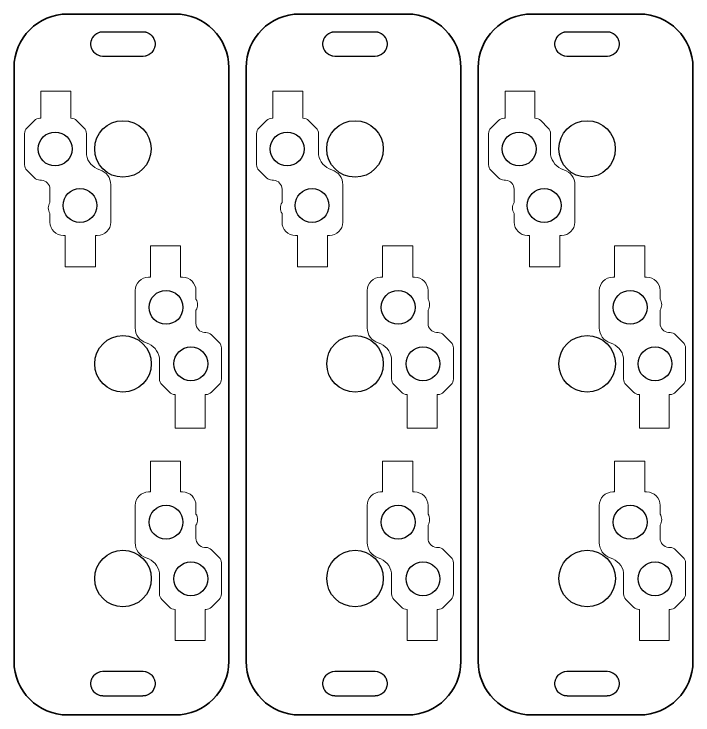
# Model space of a CAD drawing. Header units: millimetres. Extents: x 38 to 158, y -209 to -120.
# Drawn here: x 97.7 to 157.8, y -182 to -120.1 of the extents above; entities that cross this region are included whole.
import ezdxf

# ---------------------------------------------------------------- set-up
doc = ezdxf.new("R2010")
doc.units = ezdxf.units.MM
doc.header["$MEASUREMENT"] = 0
doc.layers.add('Layer 1', color=7, linetype='Continuous', lineweight=0)

# ---------------------------------------------------------------- blocks, each defined once
blk = doc.blocks.new('Block_0')
at = {"layer": 'Layer 1', "color": 18, "lineweight": 25, "true_color": 0x000000}
for points in [[(105.611, -121.626), (109.111, -121.626), (109.133, -121.63), (109.155, -121.629), (109.351, -121.654), (109.393, -121.669), (109.436, -121.677), (109.618, -121.753), (109.655, -121.777), (109.694, -121.797), (109.851, -121.917), (109.88, -121.95), (109.913, -121.979), (110.033, -122.136), (110.053, -122.175), (110.077, -122.212), (110.153, -122.394), (110.162, -122.438), (110.176, -122.479), (110.201, -122.675), (110.199, -122.719), (110.201, -122.763), (110.176, -122.959), (110.162, -123.001), (110.153, -123.044), (110.077, -123.226), (110.053, -123.263), (110.033, -123.302), (109.913, -123.459), (109.88, -123.488), (109.851, -123.521), (109.694, -123.641), (109.655, -123.661), (109.618, -123.685), (109.436, -123.761), (109.393, -123.769), (109.351, -123.783), (109.155, -123.809), (109.133, -123.808), (109.111, -123.812), (105.611, -123.812), (105.589, -123.808), (105.567, -123.809), (105.372, -123.783), (105.33, -123.769), (105.287, -123.761), (105.104, -123.685), (105.068, -123.661), (105.028, -123.641), (104.871, -123.521), (104.842, -123.488), (104.809, -123.459), (104.689, -123.302), (104.67, -123.263), (104.645, -123.226), (104.57, -123.044), (104.561, -123.001), (104.547, -122.959), (104.521, -122.763), (104.524, -122.719), (104.521, -122.675), (104.547, -122.479), (104.561, -122.438), (104.57, -122.394), (104.645, -122.212), (104.67, -122.175), (104.689, -122.136), (104.809, -121.979), (104.842, -121.95), (104.871, -121.917), (105.028, -121.797), (105.068, -121.777), (105.104, -121.753), (105.287, -121.677), (105.33, -121.669), (105.372, -121.654), (105.567, -121.629), (105.589, -121.63)], [(109.111, -180.365), (105.611, -180.365), (105.589, -180.361), (105.567, -180.363), (105.372, -180.337), (105.33, -180.323), (105.287, -180.314), (105.104, -180.238), (105.068, -180.214), (105.028, -180.195), (104.871, -180.074), (104.842, -180.041), (104.809, -180.012), (104.689, -179.855), (104.67, -179.816), (104.645, -179.779), (104.57, -179.597), (104.561, -179.554), (104.547, -179.512), (104.521, -179.316), (104.524, -179.272), (104.521, -179.228), (104.547, -179.033), (104.561, -178.991), (104.57, -178.948), (104.645, -178.765), (104.67, -178.729), (104.689, -178.689), (104.809, -178.532), (104.842, -178.503), (104.871, -178.47), (105.028, -178.35), (105.068, -178.331), (105.104, -178.306), (105.287, -178.231), (105.33, -178.222), (105.372, -178.208), (105.567, -178.182), (105.589, -178.184), (105.611, -178.179), (109.111, -178.179), (109.133, -178.184), (109.155, -178.182), (109.351, -178.208), (109.393, -178.222), (109.436, -178.231), (109.618, -178.306), (109.655, -178.331), (109.694, -178.35), (109.851, -178.47), (109.88, -178.503), (109.913, -178.532), (110.033, -178.689), (110.053, -178.729), (110.077, -178.765), (110.153, -178.948), (110.162, -178.991), (110.176, -179.033), (110.201, -179.228), (110.199, -179.272), (110.201, -179.316), (110.176, -179.512), (110.162, -179.554), (110.153, -179.597), (110.077, -179.779), (110.053, -179.816), (110.033, -179.855), (109.913, -180.012), (109.88, -180.041), (109.851, -180.074), (109.694, -180.195), (109.655, -180.214), (109.618, -180.238), (109.436, -180.314), (109.393, -180.323), (109.351, -180.337), (109.155, -180.363), (109.133, -180.361)]]:
    blk.add_lwpolyline(points, close=True, dxfattribs=at)
for centre in [(107.365, -150.986), (107.365, -169.983)]:
    blk.add_circle(centre, 2.5, dxfattribs=at)
at = {"layer": 'Layer 1', "color": 18, "lineweight": 35, "true_color": 0x000000}
blk.add_open_spline([(116.728, -124.814), (116.728, -122.193), (114.6, -120.064), (111.978, -120.064), (111.978, -120.064), (102.478, -120.064), (102.478, -120.064), (99.857, -120.064), (97.728, -122.193), (97.728, -124.814), (97.728, -124.814), (97.728, -177.292), (97.728, -177.292), (97.728, -179.913), (99.857, -182.042), (102.478, -182.042), (102.478, -182.042), (111.978, -182.042), (111.978, -182.042), (114.6, -182.042), (116.728, -179.913), (116.728, -177.292), (116.728, -177.292), (116.728, -124.814), (116.728, -124.814)], degree=3, knots=[0, 0, 0, 0, 1, 1, 1, 2, 2, 2, 3, 3, 3, 4, 4, 4, 5, 5, 5, 6, 6, 6, 7, 7, 7, 8, 8, 8, 8], dxfattribs=at)
at = {"layer": 'Layer 1', "color": 240, "lineweight": 9, "true_color": 0xed1e2c}
for points in [[(102.265, -142.406), (102.265, -142.406), (102.265, -139.652), (102.265, -139.652), (102.265, -139.652), (102.097, -139.652), (102.097, -139.652), (101.442, -139.652), (100.909, -139.119), (100.909, -138.464), (100.909, -138.464), (100.909, -137.705), (100.909, -137.705), (100.714, -137.408), (100.714, -137.019), (100.909, -136.722), (100.909, -136.722), (100.909, -135.563), (100.909, -135.563), (100.909, -135.137), (100.588, -134.787), (100.163, -134.75), (100.163, -134.75), (100.022, -134.751), (100.022, -134.751), (99.839, -134.751), (99.662, -134.678), (99.534, -134.55), (99.534, -134.55), (98.86, -133.876), (98.86, -133.876), (98.73, -133.745), (98.659, -133.573), (98.659, -133.389), (98.659, -133.389), (98.659, -130.637), (98.659, -130.637), (98.659, -130.457), (98.732, -130.28), (98.86, -130.152), (98.86, -130.152), (99.534, -129.477), (99.534, -129.477), (99.662, -129.349), (99.839, -129.276), (100.021, -129.276), (100.021, -129.276), (100.106, -129.276), (100.106, -129.276), (100.106, -129.276), (100.106, -126.892), (100.106, -126.892), (100.106, -126.892), (102.741, -126.892), (102.741, -126.892), (102.741, -126.892), (102.741, -129.276), (102.741, -129.276), (102.741, -129.276), (102.772, -129.276), (102.772, -129.276), (102.954, -129.276), (103.131, -129.349), (103.259, -129.478), (103.259, -129.478), (103.933, -130.152), (103.933, -130.152), (104.063, -130.28), (104.134, -130.453), (104.134, -130.637), (104.134, -130.637), (104.134, -132.513), (104.134, -132.513), (104.231, -133.121), (104.683, -133.639), (105.313, -133.838), (105.894, -134.022), (106.284, -134.555), (106.284, -135.164), (106.284, -135.164), (106.284, -138.464), (106.284, -138.464), (106.284, -139.119), (105.751, -139.652), (105.096, -139.652), (105.096, -139.652), (104.94, -139.652), (104.94, -139.652), (104.94, -139.652), (104.94, -142.406), (104.94, -142.406), (104.94, -142.406), (102.265, -142.406), (102.265, -142.406)], [(111.986, -156.69), (111.986, -156.69), (111.986, -153.706), (111.986, -153.706), (111.986, -153.706), (111.954, -153.706), (111.954, -153.706), (111.774, -153.706), (111.597, -153.633), (111.469, -153.505), (111.469, -153.505), (110.794, -152.83), (110.794, -152.83), (110.664, -152.701), (110.592, -152.528), (110.592, -152.344), (110.592, -152.344), (110.592, -150.468), (110.592, -150.468), (110.495, -149.86), (110.043, -149.342), (109.414, -149.143), (108.832, -148.96), (108.442, -148.427), (108.442, -147.818), (108.442, -147.818), (108.442, -144.518), (108.442, -144.518), (108.442, -143.863), (108.975, -143.33), (109.63, -143.33), (109.63, -143.33), (109.786, -143.33), (109.786, -143.33), (109.786, -143.33), (109.786, -140.575), (109.786, -140.575), (109.786, -140.575), (112.462, -140.575), (112.462, -140.575), (112.462, -140.575), (112.462, -143.33), (112.462, -143.33), (112.462, -143.33), (112.63, -143.33), (112.63, -143.33), (113.285, -143.33), (113.818, -143.863), (113.818, -144.518), (113.818, -144.518), (113.818, -145.277), (113.818, -145.277), (114.012, -145.574), (114.012, -145.962), (113.818, -146.259), (113.818, -146.259), (113.818, -147.418), (113.818, -147.418), (113.818, -147.837), (114.145, -148.195), (114.564, -148.231), (114.564, -148.231), (114.705, -148.23), (114.705, -148.23), (114.887, -148.23), (115.065, -148.303), (115.192, -148.432), (115.192, -148.432), (115.866, -149.105), (115.866, -149.105), (115.996, -149.236), (116.068, -149.409), (116.068, -149.592), (116.068, -149.592), (116.068, -152.344), (116.068, -152.344), (116.068, -152.528), (115.996, -152.701), (115.866, -152.83), (115.866, -152.83), (115.192, -153.504), (115.192, -153.504), (115.064, -153.632), (114.886, -153.706), (114.706, -153.706), (114.706, -153.706), (114.62, -153.706), (114.62, -153.706), (114.62, -153.706), (114.62, -156.69), (114.62, -156.69), (114.62, -156.69), (111.986, -156.69), (111.986, -156.69)], [(111.986, -175.465), (111.986, -175.465), (111.986, -172.703), (111.986, -172.703), (111.986, -172.703), (111.954, -172.703), (111.954, -172.703), (111.774, -172.703), (111.597, -172.63), (111.469, -172.502), (111.469, -172.502), (110.794, -171.827), (110.794, -171.827), (110.664, -171.698), (110.592, -171.525), (110.592, -171.341), (110.592, -171.341), (110.592, -169.465), (110.592, -169.465), (110.495, -168.857), (110.043, -168.339), (109.413, -168.14), (108.832, -167.956), (108.442, -167.423), (108.442, -166.814), (108.442, -166.814), (108.442, -163.515), (108.442, -163.515), (108.442, -162.859), (108.975, -162.326), (109.63, -162.326), (109.63, -162.326), (109.786, -162.326), (109.786, -162.326), (109.786, -162.326), (109.786, -159.6), (109.786, -159.6), (109.786, -159.6), (112.462, -159.6), (112.462, -159.6), (112.462, -159.6), (112.462, -162.326), (112.462, -162.326), (112.462, -162.326), (112.63, -162.326), (112.63, -162.326), (113.285, -162.326), (113.818, -162.859), (113.818, -163.515), (113.818, -163.515), (113.818, -164.273), (113.818, -164.273), (114.012, -164.571), (114.012, -164.959), (113.818, -165.256), (113.818, -165.256), (113.818, -166.415), (113.818, -166.415), (113.818, -166.842), (114.139, -167.191), (114.564, -167.228), (114.564, -167.228), (114.705, -167.227), (114.705, -167.227), (114.887, -167.227), (115.065, -167.3), (115.192, -167.429), (115.192, -167.429), (115.866, -168.103), (115.866, -168.103), (115.994, -168.23), (116.068, -168.407), (116.068, -168.589), (116.068, -168.589), (116.068, -171.341), (116.068, -171.341), (116.068, -171.525), (115.996, -171.697), (115.866, -171.827), (115.866, -171.827), (115.192, -172.501), (115.192, -172.501), (115.064, -172.629), (114.886, -172.703), (114.706, -172.703), (114.706, -172.703), (114.62, -172.703), (114.62, -172.703), (114.62, -172.703), (114.62, -175.465), (114.62, -175.465), (114.62, -175.465), (111.986, -175.465), (111.986, -175.465)]]:
    blk.add_open_spline(points, degree=3, knots=[0, 0, 0, 0, 1, 1, 1, 2, 2, 2, 3, 3, 3, 4, 4, 4, 5, 5, 5, 6, 6, 6, 7, 7, 7, 8, 8, 8, 9, 9, 9, 10, 10, 10, 11, 11, 11, 12, 12, 12, 13, 13, 13, 14, 14, 14, 15, 15, 15, 16, 16, 16, 17, 17, 17, 18, 18, 18, 19, 19, 19, 20, 20, 20, 21, 21, 21, 22, 22, 22, 23, 23, 23, 24, 24, 24, 25, 25, 25, 26, 26, 26, 27, 27, 27, 28, 28, 28, 29, 29, 29, 30, 30, 30, 31, 31, 31, 31], dxfattribs=at)
at = {"layer": 'Layer 1', "color": 18, "lineweight": 25, "true_color": 0x000000}
for points in [[(107.361, -134.495), (108.741, -134.495), (109.861, -133.375), (109.861, -131.996), (109.861, -130.616), (108.741, -129.496), (107.361, -129.496), (105.981, -129.496), (104.861, -130.616), (104.861, -131.996), (104.861, -133.375), (105.981, -134.495), (107.361, -134.495)], [(101.361, -133.496), (102.189, -133.496), (102.861, -132.824), (102.861, -131.996), (102.861, -131.168), (102.189, -130.496), (101.361, -130.496), (100.533, -130.496), (99.861, -131.168), (99.861, -131.996), (99.861, -132.824), (100.533, -133.496), (101.361, -133.496)], [(103.561, -138.496), (104.389, -138.496), (105.061, -137.824), (105.061, -136.996), (105.061, -136.168), (104.389, -135.496), (103.561, -135.496), (102.733, -135.496), (102.061, -136.168), (102.061, -136.996), (102.061, -137.824), (102.733, -138.496), (103.561, -138.496)], [(111.171, -147.5), (111.999, -147.5), (112.671, -146.828), (112.671, -146), (112.671, -145.172), (111.999, -144.5), (111.171, -144.5), (110.344, -144.5), (109.671, -145.172), (109.671, -146), (109.671, -146.828), (110.344, -147.5), (111.171, -147.5)], [(113.371, -152.5), (114.199, -152.5), (114.871, -151.827), (114.871, -151), (114.871, -150.172), (114.199, -149.5), (113.371, -149.5), (112.544, -149.5), (111.871, -150.172), (111.871, -151), (111.871, -151.827), (112.544, -152.5), (113.371, -152.5)], [(111.171, -166.5), (111.999, -166.5), (112.671, -165.827), (112.671, -165), (112.671, -164.172), (111.999, -163.5), (111.171, -163.5), (110.344, -163.5), (109.671, -164.172), (109.671, -165), (109.671, -165.827), (110.344, -166.5), (111.171, -166.5)], [(113.371, -171.5), (114.199, -171.5), (114.871, -170.827), (114.871, -170), (114.871, -169.172), (114.199, -168.5), (113.371, -168.5), (112.544, -168.5), (111.871, -169.172), (111.871, -170), (111.871, -170.827), (112.544, -171.5), (113.371, -171.5)]]:
    blk.add_open_spline(points, degree=3, knots=[0, 0, 0, 0, 1, 1, 1, 2, 2, 2, 3, 3, 3, 4, 4, 4, 4], dxfattribs=at)
blk = doc.blocks.new('Block_1')
at = {"layer": 'Layer 1', "color": 18, "lineweight": 25, "true_color": 0x000000}
for points in [[(126.132, -121.626), (129.632, -121.626), (129.654, -121.63), (129.676, -121.629), (129.872, -121.654), (129.913, -121.669), (129.957, -121.677), (130.139, -121.753), (130.176, -121.777), (130.215, -121.797), (130.372, -121.917), (130.401, -121.95), (130.434, -121.979), (130.554, -122.136), (130.574, -122.175), (130.598, -122.212), (130.674, -122.394), (130.682, -122.438), (130.696, -122.479), (130.722, -122.675), (130.719, -122.719), (130.722, -122.763), (130.696, -122.959), (130.682, -123.001), (130.674, -123.044), (130.598, -123.226), (130.574, -123.263), (130.554, -123.302), (130.434, -123.459), (130.401, -123.488), (130.372, -123.521), (130.215, -123.641), (130.176, -123.661), (130.139, -123.685), (129.957, -123.761), (129.913, -123.769), (129.872, -123.783), (129.676, -123.809), (129.654, -123.808), (129.632, -123.812), (126.132, -123.812), (126.11, -123.808), (126.088, -123.809), (125.892, -123.783), (125.851, -123.769), (125.807, -123.761), (125.625, -123.685), (125.588, -123.661), (125.549, -123.641), (125.392, -123.521), (125.363, -123.488), (125.33, -123.459), (125.21, -123.302), (125.19, -123.263), (125.166, -123.226), (125.09, -123.044), (125.082, -123.001), (125.067, -122.959), (125.042, -122.763), (125.045, -122.719), (125.042, -122.675), (125.067, -122.479), (125.082, -122.438), (125.09, -122.394), (125.166, -122.212), (125.19, -122.175), (125.21, -122.136), (125.33, -121.979), (125.363, -121.95), (125.392, -121.917), (125.549, -121.797), (125.588, -121.777), (125.625, -121.753), (125.807, -121.677), (125.851, -121.669), (125.892, -121.654), (126.088, -121.629), (126.11, -121.63)], [(129.632, -180.365), (126.132, -180.365), (126.11, -180.361), (126.088, -180.363), (125.892, -180.337), (125.851, -180.323), (125.807, -180.314), (125.625, -180.238), (125.588, -180.214), (125.549, -180.195), (125.392, -180.074), (125.363, -180.041), (125.33, -180.012), (125.21, -179.855), (125.19, -179.816), (125.166, -179.779), (125.09, -179.597), (125.082, -179.554), (125.067, -179.512), (125.042, -179.316), (125.045, -179.272), (125.042, -179.228), (125.067, -179.033), (125.082, -178.991), (125.09, -178.948), (125.166, -178.765), (125.19, -178.729), (125.21, -178.689), (125.33, -178.532), (125.363, -178.503), (125.392, -178.47), (125.549, -178.35), (125.588, -178.331), (125.625, -178.306), (125.807, -178.231), (125.851, -178.222), (125.892, -178.208), (126.088, -178.182), (126.11, -178.184), (126.132, -178.179), (129.632, -178.179), (129.654, -178.184), (129.676, -178.182), (129.872, -178.208), (129.913, -178.222), (129.957, -178.231), (130.139, -178.306), (130.176, -178.331), (130.215, -178.35), (130.372, -178.47), (130.401, -178.503), (130.434, -178.532), (130.554, -178.689), (130.574, -178.729), (130.598, -178.765), (130.674, -178.948), (130.682, -178.991), (130.696, -179.033), (130.722, -179.228), (130.719, -179.272), (130.722, -179.316), (130.696, -179.512), (130.682, -179.554), (130.674, -179.597), (130.598, -179.779), (130.574, -179.816), (130.554, -179.855), (130.434, -180.012), (130.401, -180.041), (130.372, -180.074), (130.215, -180.195), (130.176, -180.214), (130.139, -180.238), (129.957, -180.314), (129.913, -180.323), (129.872, -180.337), (129.676, -180.363), (129.654, -180.361)]]:
    blk.add_lwpolyline(points, close=True, dxfattribs=at)
for centre in [(127.886, -150.986), (127.886, -169.983)]:
    blk.add_circle(centre, 2.5, dxfattribs=at)
at = {"layer": 'Layer 1', "color": 18, "lineweight": 35, "true_color": 0x000000}
blk.add_open_spline([(137.249, -124.814), (137.249, -122.193), (135.121, -120.064), (132.499, -120.064), (132.499, -120.064), (122.999, -120.064), (122.999, -120.064), (120.377, -120.064), (118.249, -122.193), (118.249, -124.814), (118.249, -124.814), (118.249, -177.292), (118.249, -177.292), (118.249, -179.913), (120.377, -182.042), (122.999, -182.042), (122.999, -182.042), (132.499, -182.042), (132.499, -182.042), (135.121, -182.042), (137.249, -179.913), (137.249, -177.292), (137.249, -177.292), (137.249, -124.814), (137.249, -124.814)], degree=3, knots=[0, 0, 0, 0, 1, 1, 1, 2, 2, 2, 3, 3, 3, 4, 4, 4, 5, 5, 5, 6, 6, 6, 7, 7, 7, 8, 8, 8, 8], dxfattribs=at)
at = {"layer": 'Layer 1', "color": 240, "lineweight": 9, "true_color": 0xed1e2c}
for points in [[(122.785, -142.406), (122.785, -142.406), (122.785, -139.652), (122.785, -139.652), (122.785, -139.652), (122.617, -139.652), (122.617, -139.652), (121.962, -139.652), (121.429, -139.119), (121.429, -138.464), (121.429, -138.464), (121.429, -137.705), (121.429, -137.705), (121.235, -137.408), (121.235, -137.019), (121.429, -136.722), (121.429, -136.722), (121.429, -135.563), (121.429, -135.563), (121.429, -135.137), (121.109, -134.787), (120.684, -134.75), (120.684, -134.75), (120.542, -134.751), (120.542, -134.751), (120.36, -134.751), (120.183, -134.678), (120.055, -134.55), (120.055, -134.55), (119.381, -133.876), (119.381, -133.876), (119.251, -133.745), (119.179, -133.573), (119.179, -133.389), (119.179, -133.389), (119.179, -130.637), (119.179, -130.637), (119.179, -130.457), (119.253, -130.28), (119.38, -130.152), (119.38, -130.152), (120.055, -129.477), (120.055, -129.477), (120.183, -129.349), (120.36, -129.276), (120.542, -129.276), (120.542, -129.276), (120.627, -129.276), (120.627, -129.276), (120.627, -129.276), (120.627, -126.892), (120.627, -126.892), (120.627, -126.892), (123.261, -126.892), (123.261, -126.892), (123.261, -126.892), (123.261, -129.276), (123.261, -129.276), (123.261, -129.276), (123.293, -129.276), (123.293, -129.276), (123.475, -129.276), (123.652, -129.349), (123.78, -129.478), (123.78, -129.478), (124.454, -130.152), (124.454, -130.152), (124.583, -130.28), (124.655, -130.453), (124.655, -130.637), (124.655, -130.637), (124.655, -132.513), (124.655, -132.513), (124.751, -133.121), (125.204, -133.639), (125.834, -133.838), (126.415, -134.022), (126.805, -134.555), (126.805, -135.164), (126.805, -135.164), (126.805, -138.464), (126.805, -138.464), (126.805, -139.119), (126.272, -139.652), (125.617, -139.652), (125.617, -139.652), (125.461, -139.652), (125.461, -139.652), (125.461, -139.652), (125.461, -142.406), (125.461, -142.406), (125.461, -142.406), (122.785, -142.406), (122.785, -142.406)], [(132.506, -156.69), (132.506, -156.69), (132.506, -153.706), (132.506, -153.706), (132.506, -153.706), (132.475, -153.706), (132.475, -153.706), (132.295, -153.706), (132.118, -153.633), (131.989, -153.505), (131.989, -153.505), (131.314, -152.83), (131.314, -152.83), (131.185, -152.701), (131.113, -152.528), (131.113, -152.344), (131.113, -152.344), (131.113, -150.468), (131.113, -150.468), (131.016, -149.86), (130.563, -149.342), (129.934, -149.143), (129.353, -148.96), (128.963, -148.427), (128.963, -147.818), (128.963, -147.818), (128.963, -144.518), (128.963, -144.518), (128.963, -143.863), (129.496, -143.33), (130.151, -143.33), (130.151, -143.33), (130.307, -143.33), (130.307, -143.33), (130.307, -143.33), (130.307, -140.575), (130.307, -140.575), (130.307, -140.575), (132.983, -140.575), (132.983, -140.575), (132.983, -140.575), (132.983, -143.33), (132.983, -143.33), (132.983, -143.33), (133.151, -143.33), (133.151, -143.33), (133.806, -143.33), (134.338, -143.863), (134.338, -144.518), (134.338, -144.518), (134.338, -145.277), (134.338, -145.277), (134.532, -145.574), (134.532, -145.962), (134.338, -146.259), (134.338, -146.259), (134.338, -147.418), (134.338, -147.418), (134.338, -147.837), (134.666, -148.195), (135.084, -148.231), (135.084, -148.231), (135.225, -148.23), (135.225, -148.23), (135.408, -148.23), (135.586, -148.303), (135.713, -148.432), (135.713, -148.432), (136.387, -149.105), (136.387, -149.105), (136.517, -149.236), (136.588, -149.409), (136.588, -149.592), (136.588, -149.592), (136.588, -152.344), (136.588, -152.344), (136.588, -152.528), (136.517, -152.701), (136.387, -152.83), (136.387, -152.83), (135.713, -153.504), (135.713, -153.504), (135.584, -153.632), (135.407, -153.706), (135.226, -153.706), (135.226, -153.706), (135.141, -153.706), (135.141, -153.706), (135.141, -153.706), (135.141, -156.69), (135.141, -156.69), (135.141, -156.69), (132.506, -156.69), (132.506, -156.69)], [(132.506, -175.465), (132.506, -175.465), (132.506, -172.703), (132.506, -172.703), (132.506, -172.703), (132.475, -172.703), (132.475, -172.703), (132.295, -172.703), (132.118, -172.63), (131.989, -172.502), (131.989, -172.502), (131.314, -171.827), (131.314, -171.827), (131.185, -171.698), (131.113, -171.525), (131.113, -171.341), (131.113, -171.341), (131.113, -169.465), (131.113, -169.465), (131.016, -168.857), (130.563, -168.339), (129.934, -168.14), (129.353, -167.956), (128.963, -167.423), (128.963, -166.814), (128.963, -166.814), (128.963, -163.515), (128.963, -163.515), (128.963, -162.859), (129.496, -162.326), (130.151, -162.326), (130.151, -162.326), (130.307, -162.326), (130.307, -162.326), (130.307, -162.326), (130.307, -159.6), (130.307, -159.6), (130.307, -159.6), (132.983, -159.6), (132.983, -159.6), (132.983, -159.6), (132.983, -162.326), (132.983, -162.326), (132.983, -162.326), (133.151, -162.326), (133.151, -162.326), (133.806, -162.326), (134.338, -162.859), (134.338, -163.515), (134.338, -163.515), (134.338, -164.273), (134.338, -164.273), (134.533, -164.571), (134.533, -164.959), (134.338, -165.256), (134.338, -165.256), (134.338, -166.415), (134.338, -166.415), (134.338, -166.842), (134.659, -167.191), (135.084, -167.228), (135.084, -167.228), (135.225, -167.227), (135.225, -167.227), (135.408, -167.227), (135.585, -167.3), (135.713, -167.429), (135.713, -167.429), (136.387, -168.103), (136.387, -168.103), (136.515, -168.23), (136.588, -168.407), (136.588, -168.589), (136.588, -168.589), (136.588, -171.341), (136.588, -171.341), (136.588, -171.525), (136.517, -171.697), (136.387, -171.827), (136.387, -171.827), (135.713, -172.501), (135.713, -172.501), (135.584, -172.629), (135.407, -172.703), (135.226, -172.703), (135.226, -172.703), (135.141, -172.703), (135.141, -172.703), (135.141, -172.703), (135.141, -175.465), (135.141, -175.465), (135.141, -175.465), (132.506, -175.465), (132.506, -175.465)]]:
    blk.add_open_spline(points, degree=3, knots=[0, 0, 0, 0, 1, 1, 1, 2, 2, 2, 3, 3, 3, 4, 4, 4, 5, 5, 5, 6, 6, 6, 7, 7, 7, 8, 8, 8, 9, 9, 9, 10, 10, 10, 11, 11, 11, 12, 12, 12, 13, 13, 13, 14, 14, 14, 15, 15, 15, 16, 16, 16, 17, 17, 17, 18, 18, 18, 19, 19, 19, 20, 20, 20, 21, 21, 21, 22, 22, 22, 23, 23, 23, 24, 24, 24, 25, 25, 25, 26, 26, 26, 27, 27, 27, 28, 28, 28, 29, 29, 29, 30, 30, 30, 31, 31, 31, 31], dxfattribs=at)
at = {"layer": 'Layer 1', "color": 18, "lineweight": 25, "true_color": 0x000000}
for points in [[(127.882, -134.495), (129.262, -134.495), (130.382, -133.375), (130.382, -131.996), (130.382, -130.616), (129.262, -129.496), (127.882, -129.496), (126.502, -129.496), (125.382, -130.616), (125.382, -131.996), (125.382, -133.375), (126.502, -134.495), (127.882, -134.495)], [(121.882, -133.496), (122.71, -133.496), (123.382, -132.824), (123.382, -131.996), (123.382, -131.168), (122.71, -130.496), (121.882, -130.496), (121.054, -130.496), (120.382, -131.168), (120.382, -131.996), (120.382, -132.824), (121.054, -133.496), (121.882, -133.496)], [(124.082, -138.496), (124.91, -138.496), (125.582, -137.824), (125.582, -136.996), (125.582, -136.168), (124.91, -135.496), (124.082, -135.496), (123.254, -135.496), (122.582, -136.168), (122.582, -136.996), (122.582, -137.824), (123.254, -138.496), (124.082, -138.496)], [(131.692, -147.5), (132.52, -147.5), (133.192, -146.828), (133.192, -146), (133.192, -145.172), (132.52, -144.5), (131.692, -144.5), (130.864, -144.5), (130.192, -145.172), (130.192, -146), (130.192, -146.828), (130.864, -147.5), (131.692, -147.5)], [(133.892, -152.5), (134.72, -152.5), (135.392, -151.827), (135.392, -151), (135.392, -150.172), (134.72, -149.5), (133.892, -149.5), (133.064, -149.5), (132.392, -150.172), (132.392, -151), (132.392, -151.827), (133.064, -152.5), (133.892, -152.5)], [(131.692, -166.5), (132.52, -166.5), (133.192, -165.827), (133.192, -165), (133.192, -164.172), (132.52, -163.5), (131.692, -163.5), (130.864, -163.5), (130.192, -164.172), (130.192, -165), (130.192, -165.827), (130.864, -166.5), (131.692, -166.5)], [(133.892, -171.5), (134.72, -171.5), (135.392, -170.827), (135.392, -170), (135.392, -169.172), (134.72, -168.5), (133.892, -168.5), (133.064, -168.5), (132.392, -169.172), (132.392, -170), (132.392, -170.827), (133.064, -171.5), (133.892, -171.5)]]:
    blk.add_open_spline(points, degree=3, knots=[0, 0, 0, 0, 1, 1, 1, 2, 2, 2, 3, 3, 3, 4, 4, 4, 4], dxfattribs=at)
blk = doc.blocks.new('Block_2')
at = {"layer": 'Layer 1', "color": 18, "lineweight": 25, "true_color": 0x000000}
for points in [[(146.653, -121.626), (150.153, -121.626), (150.174, -121.63), (150.197, -121.629), (150.392, -121.654), (150.434, -121.669), (150.477, -121.677), (150.66, -121.753), (150.696, -121.777), (150.736, -121.797), (150.893, -121.917), (150.922, -121.95), (150.955, -121.979), (151.075, -122.136), (151.094, -122.175), (151.119, -122.212), (151.194, -122.394), (151.203, -122.438), (151.217, -122.479), (151.243, -122.675), (151.24, -122.719), (151.243, -122.763), (151.217, -122.959), (151.203, -123.001), (151.194, -123.044), (151.119, -123.226), (151.094, -123.263), (151.075, -123.302), (150.955, -123.459), (150.922, -123.488), (150.893, -123.521), (150.736, -123.641), (150.696, -123.661), (150.66, -123.685), (150.477, -123.761), (150.434, -123.769), (150.392, -123.783), (150.197, -123.809), (150.174, -123.808), (150.153, -123.812), (146.653, -123.812), (146.631, -123.808), (146.609, -123.809), (146.413, -123.783), (146.371, -123.769), (146.328, -123.761), (146.146, -123.685), (146.109, -123.661), (146.07, -123.641), (145.913, -123.521), (145.884, -123.488), (145.851, -123.459), (145.73, -123.302), (145.711, -123.263), (145.687, -123.226), (145.611, -123.044), (145.602, -123.001), (145.588, -122.959), (145.562, -122.763), (145.565, -122.719), (145.562, -122.675), (145.588, -122.479), (145.602, -122.438), (145.611, -122.394), (145.687, -122.212), (145.711, -122.175), (145.73, -122.136), (145.851, -121.979), (145.884, -121.95), (145.913, -121.917), (146.07, -121.797), (146.109, -121.777), (146.146, -121.753), (146.328, -121.677), (146.371, -121.669), (146.413, -121.654), (146.609, -121.629), (146.631, -121.63)], [(150.153, -180.365), (146.653, -180.365), (146.631, -180.361), (146.609, -180.363), (146.413, -180.337), (146.371, -180.323), (146.328, -180.314), (146.146, -180.238), (146.109, -180.214), (146.07, -180.195), (145.913, -180.074), (145.884, -180.041), (145.851, -180.012), (145.73, -179.855), (145.711, -179.816), (145.687, -179.779), (145.611, -179.597), (145.602, -179.554), (145.588, -179.512), (145.562, -179.316), (145.565, -179.272), (145.562, -179.228), (145.588, -179.033), (145.602, -178.991), (145.611, -178.948), (145.687, -178.765), (145.711, -178.729), (145.73, -178.689), (145.851, -178.532), (145.884, -178.503), (145.913, -178.47), (146.07, -178.35), (146.109, -178.331), (146.146, -178.306), (146.328, -178.231), (146.371, -178.222), (146.413, -178.208), (146.609, -178.182), (146.631, -178.184), (146.653, -178.179), (150.153, -178.179), (150.174, -178.184), (150.197, -178.182), (150.392, -178.208), (150.434, -178.222), (150.477, -178.231), (150.66, -178.306), (150.696, -178.331), (150.736, -178.35), (150.893, -178.47), (150.922, -178.503), (150.955, -178.532), (151.075, -178.689), (151.094, -178.729), (151.119, -178.765), (151.194, -178.948), (151.203, -178.991), (151.217, -179.033), (151.243, -179.228), (151.24, -179.272), (151.243, -179.316), (151.217, -179.512), (151.203, -179.554), (151.194, -179.597), (151.119, -179.779), (151.094, -179.816), (151.075, -179.855), (150.955, -180.012), (150.922, -180.041), (150.893, -180.074), (150.736, -180.195), (150.696, -180.214), (150.66, -180.238), (150.477, -180.314), (150.434, -180.323), (150.392, -180.337), (150.197, -180.363), (150.174, -180.361)]]:
    blk.add_lwpolyline(points, close=True, dxfattribs=at)
for centre in [(148.407, -150.986), (148.407, -169.983)]:
    blk.add_circle(centre, 2.5, dxfattribs=at)
at = {"layer": 'Layer 1', "color": 18, "lineweight": 35, "true_color": 0x000000}
blk.add_open_spline([(157.77, -124.814), (157.77, -122.193), (155.641, -120.064), (153.02, -120.064), (153.02, -120.064), (143.52, -120.064), (143.52, -120.064), (140.898, -120.064), (138.77, -122.193), (138.77, -124.814), (138.77, -124.814), (138.77, -177.292), (138.77, -177.292), (138.77, -179.913), (140.898, -182.042), (143.52, -182.042), (143.52, -182.042), (153.02, -182.042), (153.02, -182.042), (155.641, -182.042), (157.77, -179.913), (157.77, -177.292), (157.77, -177.292), (157.77, -124.814), (157.77, -124.814)], degree=3, knots=[0, 0, 0, 0, 1, 1, 1, 2, 2, 2, 3, 3, 3, 4, 4, 4, 5, 5, 5, 6, 6, 6, 7, 7, 7, 8, 8, 8, 8], dxfattribs=at)
at = {"layer": 'Layer 1', "color": 240, "lineweight": 9, "true_color": 0xed1e2c}
for points in [[(143.306, -142.406), (143.306, -142.406), (143.306, -139.652), (143.306, -139.652), (143.306, -139.652), (143.138, -139.652), (143.138, -139.652), (142.483, -139.652), (141.95, -139.119), (141.95, -138.464), (141.95, -138.464), (141.95, -137.705), (141.95, -137.705), (141.755, -137.408), (141.755, -137.019), (141.95, -136.722), (141.95, -136.722), (141.95, -135.563), (141.95, -135.563), (141.95, -135.137), (141.63, -134.787), (141.204, -134.75), (141.204, -134.75), (141.063, -134.751), (141.063, -134.751), (140.881, -134.751), (140.703, -134.678), (140.575, -134.55), (140.575, -134.55), (139.901, -133.876), (139.901, -133.876), (139.772, -133.745), (139.7, -133.573), (139.7, -133.389), (139.7, -133.389), (139.7, -130.637), (139.7, -130.637), (139.7, -130.457), (139.773, -130.28), (139.901, -130.152), (139.901, -130.152), (140.576, -129.477), (140.576, -129.477), (140.703, -129.349), (140.881, -129.276), (141.062, -129.276), (141.062, -129.276), (141.148, -129.276), (141.148, -129.276), (141.148, -129.276), (141.148, -126.892), (141.148, -126.892), (141.148, -126.892), (143.782, -126.892), (143.782, -126.892), (143.782, -126.892), (143.782, -129.276), (143.782, -129.276), (143.782, -129.276), (143.814, -129.276), (143.814, -129.276), (143.995, -129.276), (144.173, -129.349), (144.301, -129.478), (144.301, -129.478), (144.974, -130.152), (144.974, -130.152), (145.104, -130.28), (145.176, -130.453), (145.176, -130.637), (145.176, -130.637), (145.176, -132.513), (145.176, -132.513), (145.272, -133.121), (145.725, -133.639), (146.355, -133.838), (146.936, -134.022), (147.326, -134.555), (147.326, -135.164), (147.326, -135.164), (147.326, -138.464), (147.326, -138.464), (147.326, -139.119), (146.793, -139.652), (146.138, -139.652), (146.138, -139.652), (145.982, -139.652), (145.982, -139.652), (145.982, -139.652), (145.982, -142.406), (145.982, -142.406), (145.982, -142.406), (143.306, -142.406), (143.306, -142.406)], [(153.027, -156.69), (153.027, -156.69), (153.027, -153.706), (153.027, -153.706), (153.027, -153.706), (152.996, -153.706), (152.996, -153.706), (152.815, -153.706), (152.639, -153.633), (152.51, -153.505), (152.51, -153.505), (151.835, -152.83), (151.835, -152.83), (151.705, -152.701), (151.634, -152.528), (151.634, -152.344), (151.634, -152.344), (151.634, -150.468), (151.634, -150.468), (151.536, -149.86), (151.084, -149.342), (150.455, -149.143), (149.874, -148.96), (149.484, -148.427), (149.484, -147.818), (149.484, -147.818), (149.484, -144.518), (149.484, -144.518), (149.484, -143.863), (150.016, -143.33), (150.672, -143.33), (150.672, -143.33), (150.828, -143.33), (150.828, -143.33), (150.828, -143.33), (150.828, -140.575), (150.828, -140.575), (150.828, -140.575), (153.503, -140.575), (153.503, -140.575), (153.503, -140.575), (153.503, -143.33), (153.503, -143.33), (153.503, -143.33), (153.671, -143.33), (153.671, -143.33), (154.326, -143.33), (154.859, -143.863), (154.859, -144.518), (154.859, -144.518), (154.859, -145.277), (154.859, -145.277), (155.053, -145.574), (155.053, -145.962), (154.859, -146.259), (154.859, -146.259), (154.859, -147.418), (154.859, -147.418), (154.859, -147.837), (155.187, -148.195), (155.605, -148.231), (155.605, -148.231), (155.746, -148.23), (155.746, -148.23), (155.929, -148.23), (156.106, -148.303), (156.234, -148.432), (156.234, -148.432), (156.908, -149.105), (156.908, -149.105), (157.038, -149.236), (157.109, -149.409), (157.109, -149.592), (157.109, -149.592), (157.109, -152.344), (157.109, -152.344), (157.109, -152.528), (157.038, -152.701), (156.907, -152.83), (156.907, -152.83), (156.233, -153.504), (156.233, -153.504), (156.105, -153.632), (155.928, -153.706), (155.747, -153.706), (155.747, -153.706), (155.662, -153.706), (155.662, -153.706), (155.662, -153.706), (155.662, -156.69), (155.662, -156.69), (155.662, -156.69), (153.027, -156.69), (153.027, -156.69)], [(153.027, -175.465), (153.027, -175.465), (153.027, -172.703), (153.027, -172.703), (153.027, -172.703), (152.996, -172.703), (152.996, -172.703), (152.815, -172.703), (152.639, -172.63), (152.51, -172.502), (152.51, -172.502), (151.835, -171.827), (151.835, -171.827), (151.705, -171.698), (151.634, -171.525), (151.634, -171.341), (151.634, -171.341), (151.634, -169.465), (151.634, -169.465), (151.537, -168.857), (151.084, -168.339), (150.454, -168.14), (149.873, -167.956), (149.484, -167.423), (149.484, -166.814), (149.484, -166.814), (149.484, -163.515), (149.484, -163.515), (149.484, -162.859), (150.016, -162.326), (150.672, -162.326), (150.672, -162.326), (150.828, -162.326), (150.828, -162.326), (150.828, -162.326), (150.828, -159.6), (150.828, -159.6), (150.828, -159.6), (153.503, -159.6), (153.503, -159.6), (153.503, -159.6), (153.503, -162.326), (153.503, -162.326), (153.503, -162.326), (153.671, -162.326), (153.671, -162.326), (154.326, -162.326), (154.859, -162.859), (154.859, -163.515), (154.859, -163.515), (154.859, -164.273), (154.859, -164.273), (155.054, -164.571), (155.054, -164.959), (154.859, -165.256), (154.859, -165.256), (154.859, -166.415), (154.859, -166.415), (154.859, -166.842), (155.18, -167.191), (155.605, -167.228), (155.605, -167.228), (155.746, -167.227), (155.746, -167.227), (155.929, -167.227), (156.106, -167.3), (156.234, -167.429), (156.234, -167.429), (156.908, -168.103), (156.908, -168.103), (157.036, -168.23), (157.109, -168.407), (157.109, -168.589), (157.109, -168.589), (157.109, -171.341), (157.109, -171.341), (157.109, -171.525), (157.038, -171.697), (156.907, -171.827), (156.907, -171.827), (156.233, -172.501), (156.233, -172.501), (156.105, -172.629), (155.928, -172.703), (155.747, -172.703), (155.747, -172.703), (155.662, -172.703), (155.662, -172.703), (155.662, -172.703), (155.662, -175.465), (155.662, -175.465), (155.662, -175.465), (153.027, -175.465), (153.027, -175.465)]]:
    blk.add_open_spline(points, degree=3, knots=[0, 0, 0, 0, 1, 1, 1, 2, 2, 2, 3, 3, 3, 4, 4, 4, 5, 5, 5, 6, 6, 6, 7, 7, 7, 8, 8, 8, 9, 9, 9, 10, 10, 10, 11, 11, 11, 12, 12, 12, 13, 13, 13, 14, 14, 14, 15, 15, 15, 16, 16, 16, 17, 17, 17, 18, 18, 18, 19, 19, 19, 20, 20, 20, 21, 21, 21, 22, 22, 22, 23, 23, 23, 24, 24, 24, 25, 25, 25, 26, 26, 26, 27, 27, 27, 28, 28, 28, 29, 29, 29, 30, 30, 30, 31, 31, 31, 31], dxfattribs=at)
at = {"layer": 'Layer 1', "color": 18, "lineweight": 25, "true_color": 0x000000}
for points in [[(148.403, -134.495), (149.782, -134.495), (150.903, -133.375), (150.903, -131.996), (150.903, -130.616), (149.782, -129.496), (148.403, -129.496), (147.023, -129.496), (145.903, -130.616), (145.903, -131.996), (145.903, -133.375), (147.023, -134.495), (148.403, -134.495)], [(142.403, -133.496), (143.231, -133.496), (143.903, -132.824), (143.903, -131.996), (143.903, -131.168), (143.231, -130.496), (142.403, -130.496), (141.575, -130.496), (140.903, -131.168), (140.903, -131.996), (140.903, -132.824), (141.575, -133.496), (142.403, -133.496)], [(144.603, -138.496), (145.431, -138.496), (146.103, -137.824), (146.103, -136.996), (146.103, -136.168), (145.431, -135.496), (144.603, -135.496), (143.775, -135.496), (143.103, -136.168), (143.103, -136.996), (143.103, -137.824), (143.775, -138.496), (144.603, -138.496)], [(152.213, -147.5), (153.041, -147.5), (153.713, -146.828), (153.713, -146), (153.713, -145.172), (153.041, -144.5), (152.213, -144.5), (151.385, -144.5), (150.713, -145.172), (150.713, -146), (150.713, -146.828), (151.385, -147.5), (152.213, -147.5)], [(154.413, -152.5), (155.241, -152.5), (155.913, -151.827), (155.913, -151), (155.913, -150.172), (155.241, -149.5), (154.413, -149.5), (153.585, -149.5), (152.913, -150.172), (152.913, -151), (152.913, -151.827), (153.585, -152.5), (154.413, -152.5)], [(152.213, -166.5), (153.041, -166.5), (153.713, -165.827), (153.713, -165), (153.713, -164.172), (153.041, -163.5), (152.213, -163.5), (151.385, -163.5), (150.713, -164.172), (150.713, -165), (150.713, -165.827), (151.385, -166.5), (152.213, -166.5)], [(154.413, -171.5), (155.241, -171.5), (155.913, -170.827), (155.913, -170), (155.913, -169.172), (155.241, -168.5), (154.413, -168.5), (153.585, -168.5), (152.913, -169.172), (152.913, -170), (152.913, -170.827), (153.585, -171.5), (154.413, -171.5)]]:
    blk.add_open_spline(points, degree=3, knots=[0, 0, 0, 0, 1, 1, 1, 2, 2, 2, 3, 3, 3, 4, 4, 4, 4], dxfattribs=at)

msp = doc.modelspace()

# ---------------------------------------------------------------- block references
at = {"layer": 'Layer 1'}
for name in ['Block_0', 'Block_1', 'Block_2']:
    msp.add_blockref(name, (0, 0), dxfattribs=at)

doc.saveas('drawing.dxf')
